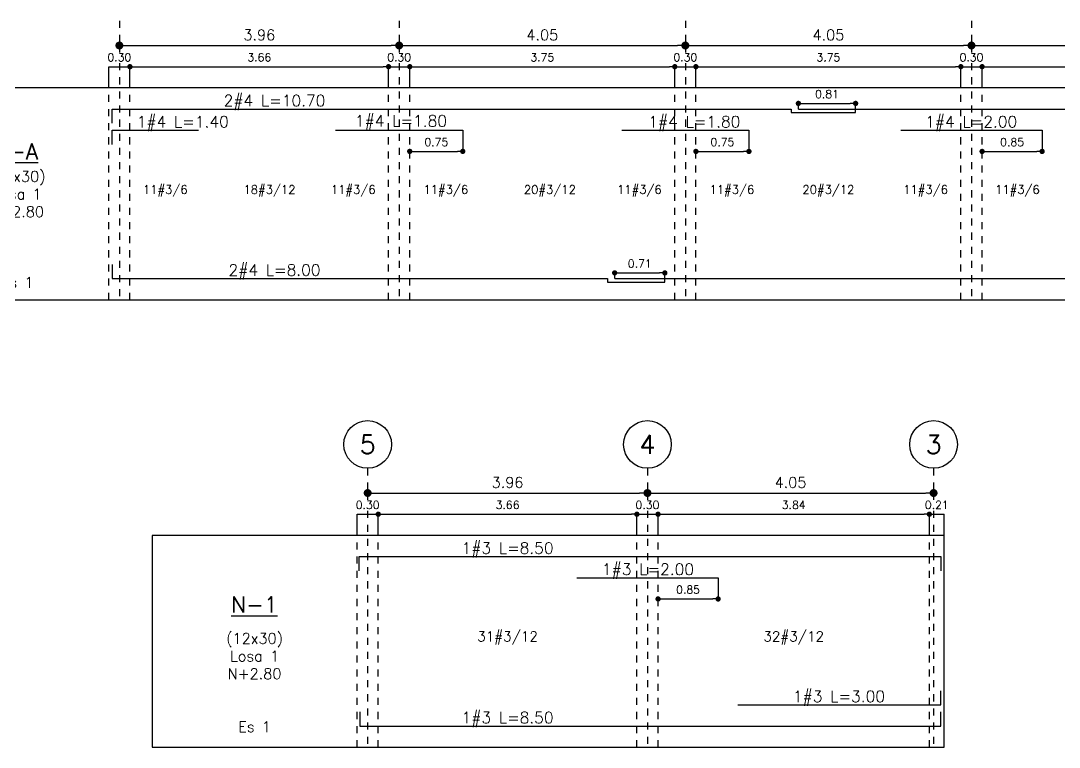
# Model space of a CAD drawing. Header units: millimetres. Extents: x -42 to 124, y -10 to 43.
# Drawn here: x 48.89 to 63.58, y 23.15 to 33.43 of the extents above; entities that cross this region are included whole.
import ezdxf
from ezdxf.enums import TextEntityAlignment as Align

# ---------------------------------------------------------------- set-up
doc = ezdxf.new("R2010")
doc.units = ezdxf.units.MM
doc.header["$LTSCALE"] = 0.01
doc.header["$PDMODE"] = 3
doc.linetypes.add('DASHDOT', pattern=[1, 0.5, -0.25, 0, -0.25])
doc.linetypes.add('DASHED2', pattern=[0.375, 0.25, -0.125])
for name, color, linetype in [('FC_BORDES', 4, 'Continuous'), ('FC_CIRCULO DE EJES', 3, 'Continuous'), ('FC_COTAS', 1, 'Continuous'), ('FC_COTAS @ 75', 1, 'Continuous'), ('FC_COTAS EJES', 1, 'Continuous'), ('FC_COTAS EJES @ 75', 1, 'Continuous'), ('FC_EJES', 1, 'DASHDOT'), ('FC_PROYECCION', 6, 'DASHED2'), ('FC_R-175', 5, 'Continuous'), ('FC_R-175 @ 75', 5, 'Continuous'), ('FC_R-60', 11, 'Continuous'), ('FC_R-80', 11, 'Continuous'), ('FC_R-80 @ 75', 11, 'Continuous'), ('FC_REFUERZO', 5, 'Continuous')]:
    doc.layers.add(name, color=color, linetype=linetype)
doc.styles.add('FC_TEXT', font='romans.shx', dxfattribs={"height": 0.002})
doc.styles.add('FC_TEXT1', font='romans.shx')
doc.styles.get("Standard").update_dxf_attribs({"font": 'romans.shx'})
doc.dimstyles.new('FC_COTAS', dxfattribs={"dimtxt": 0.0015, "dimasz": 0.001, "dimexe": 0, "dimexo": 0, "dimgap": 0.001, "dimtad": 1, "dimtih": 1, "dimtoh": 1, "dimzin": 0, "dimdsep": 46, "dimtxsty": 'FC_TEXT1', "dimblk": 'DOT', "dimcen": 0.09, "dimclrd": 256, "dimclre": 256, "dimclrt": 256, "dimadec": 0, "dimazin": 0, "dimtfac": 1, "dimtix": 1, "dimtmove": 2, "dimatfit": 3, "dimfxl": 1.002, "dimtolj": 1, "dimtzin": 0, "dimlwd": -1, "dimarcsym": 0})
doc.dimstyles.new('FC_COTAS EJES', dxfattribs={"dimtxt": 0.002, "dimasz": 0.0015, "dimexe": 0, "dimexo": 0, "dimgap": 0.001, "dimtad": 1, "dimtih": 1, "dimtoh": 1, "dimzin": 0, "dimdsep": 46, "dimtxsty": 'FC_TEXT1', "dimblk": 'DOT', "dimcen": 0.09, "dimclrd": 256, "dimclre": 256, "dimclrt": 256, "dimadec": 0, "dimazin": 0, "dimtfac": 1, "dimtix": 1, "dimtmove": 2, "dimatfit": 3, "dimfxl": 1.002, "dimtolj": 1, "dimtzin": 0, "dimlwd": -1, "dimarcsym": 0})

# ---------------------------------------------------------------- blocks, each defined once
blk = doc.blocks.new('*D474')
at = {"layer": 'Defpoints', "color": 0, "ltscale": 0.6, "transparency": 16777216}
for p in [(50.132, 32.484), (50.432, 32.484)]:
    blk.add_point(p, dxfattribs=at)
at = {"layer": 'FC_COTAS', "lineweight": -2, "ltscale": 0.6, "transparency": 16777216}
for p, q in [((50.132, 32.484), (50.132, 32.784)), ((50.432, 32.484), (50.432, 32.784))]:
    blk.add_line(p, q, dxfattribs=at)
at = {"layer": 'FC_COTAS', "ltscale": 0.6, "transparency": 16777216}
blk.add_line((50.132, 32.784), (50.432, 32.784), dxfattribs=at)
at = {"layer": 'FC_COTAS', "ltscale": 0.6, "transparency": 16777216, "insert": (50.282, 32.916), "char_height": 0.1125, "attachment_point": 5, "style": 'FC_TEXT1', "bg_fill": 3, "box_fill_scale": 1.1, "bg_fill_color": 256, "bg_fill_true_color": 13158600, "bg_fill_transparency": 0}
blk.add_mtext('\\A1;0.30', dxfattribs=at)
at = {"layer": 'Defpoints', "color": 0, "ltscale": 0.6, "transparency": 16777216}
blk.add_point((50.432, 32.784), dxfattribs=at)
blk = doc.blocks.new('_Dot')
at = {"color": 0, "linetype": 'ByBlock', "lineweight": -2}
blk.add_line((-0.5, 0), (-1, 0), dxfattribs=at)
at = {"color": 0, "linetype": 'ByBlock', "const_width": 0.5}
blk.add_lwpolyline([(-0.25, 0, 1), (0.25, 0, 1)], format="xyb", close=True, dxfattribs=at)
blk = doc.blocks.new('*D475')
at = {"layer": 'Defpoints', "color": 0, "ltscale": 0.6, "transparency": 16777216}
for p in [(54.092, 32.784), (50.432, 32.484), (54.092, 32.484)]:
    blk.add_point(p, dxfattribs=at)
at = {"layer": 'FC_COTAS', "lineweight": -2, "ltscale": 0.6, "transparency": 16777216}
for p, q in [((50.432, 32.484), (50.432, 32.784)), ((54.092, 32.484), (54.092, 32.784))]:
    blk.add_line(p, q, dxfattribs=at)
at = {"layer": 'FC_COTAS', "ltscale": 0.6, "transparency": 16777216}
blk.add_line((50.507, 32.784), (54.017, 32.784), dxfattribs=at)
at = {"layer": 'FC_COTAS', "ltscale": 0.6, "transparency": 16777216, "xscale": 0.075, "yscale": 0.075, "zscale": 0.075, "rotation": 180}
blk.add_blockref('_Dot', (50.432, 32.784), dxfattribs=at)
at = {"layer": 'FC_COTAS', "ltscale": 0.6, "transparency": 16777216, "xscale": 0.075, "yscale": 0.075, "zscale": 0.075}
blk.add_blockref('_Dot', (54.092, 32.784), dxfattribs=at)
at = {"layer": 'FC_COTAS', "ltscale": 0.6, "transparency": 16777216, "insert": (52.262, 32.916), "char_height": 0.1125, "attachment_point": 5, "style": 'FC_TEXT1'}
blk.add_mtext('\\A1;3.66', dxfattribs=at)
blk = doc.blocks.new('*D476')
at = {"layer": 'Defpoints', "color": 0, "ltscale": 0.6, "transparency": 16777216}
for p in [(54.092, 32.484), (54.392, 32.484)]:
    blk.add_point(p, dxfattribs=at)
at = {"layer": 'FC_COTAS', "lineweight": -2, "ltscale": 0.6, "transparency": 16777216}
for p, q in [((54.092, 32.484), (54.092, 32.784)), ((54.392, 32.484), (54.392, 32.784))]:
    blk.add_line(p, q, dxfattribs=at)
at = {"layer": 'FC_COTAS', "ltscale": 0.6, "transparency": 16777216}
blk.add_line((54.092, 32.784), (54.392, 32.784), dxfattribs=at)
at = {"layer": 'FC_COTAS', "ltscale": 0.6, "transparency": 16777216, "insert": (54.242, 32.916), "char_height": 0.1125, "attachment_point": 5, "style": 'FC_TEXT1', "bg_fill": 3, "box_fill_scale": 1.1, "bg_fill_color": 256, "bg_fill_true_color": 13158600, "bg_fill_transparency": 0}
blk.add_mtext('\\A1;0.30', dxfattribs=at)
at = {"layer": 'Defpoints', "color": 0, "ltscale": 0.6, "transparency": 16777216}
blk.add_point((54.392, 32.784), dxfattribs=at)
blk = doc.blocks.new('*D477')
at = {"layer": 'Defpoints', "color": 0, "ltscale": 0.6, "transparency": 16777216}
for p in [(50.282, 33.084), (54.242, 33.084), (54.242, 33.084)]:
    blk.add_point(p, dxfattribs=at)
at = {"layer": 'FC_COTAS EJES', "ltscale": 0.6, "transparency": 16777216}
blk.add_line((50.394, 33.084), (54.129, 33.084), dxfattribs=at)
at = {"layer": 'FC_COTAS EJES', "ltscale": 0.6, "transparency": 16777216, "xscale": 0.1125, "yscale": 0.1125, "zscale": 0.1125, "rotation": 180}
blk.add_blockref('_Dot', (50.282, 33.084), dxfattribs=at)
at = {"layer": 'FC_COTAS EJES', "ltscale": 0.6, "transparency": 16777216, "xscale": 0.1125, "yscale": 0.1125, "zscale": 0.1125}
blk.add_blockref('_Dot', (54.242, 33.084), dxfattribs=at)
at = {"layer": 'FC_COTAS EJES', "ltscale": 0.6, "transparency": 16777216, "insert": (52.262, 33.234), "char_height": 0.15, "attachment_point": 5, "style": 'FC_TEXT1'}
blk.add_mtext('\\A1;3.96', dxfattribs=at)
blk = doc.blocks.new('*D478')
at = {"layer": 'Defpoints', "color": 0, "ltscale": 0.6, "transparency": 16777216}
for p in [(54.242, 33.084), (58.292, 33.084), (58.292, 33.084)]:
    blk.add_point(p, dxfattribs=at)
at = {"layer": 'FC_COTAS', "ltscale": 0.6, "transparency": 16777216}
blk.add_line((54.354, 33.084), (58.179, 33.084), dxfattribs=at)
at = {"layer": 'FC_COTAS', "ltscale": 0.6, "transparency": 16777216, "xscale": 0.1125, "yscale": 0.1125, "zscale": 0.1125, "rotation": 180}
blk.add_blockref('_Dot', (54.242, 33.084), dxfattribs=at)
at = {"layer": 'FC_COTAS', "ltscale": 0.6, "transparency": 16777216, "xscale": 0.1125, "yscale": 0.1125, "zscale": 0.1125}
blk.add_blockref('_Dot', (58.292, 33.084), dxfattribs=at)
at = {"layer": 'FC_COTAS', "ltscale": 0.6, "transparency": 16777216, "insert": (56.267, 33.234), "char_height": 0.15, "attachment_point": 5, "style": 'FC_TEXT1'}
blk.add_mtext('\\A1;4.05', dxfattribs=at)
blk = doc.blocks.new('*D479')
at = {"layer": 'Defpoints', "color": 0, "ltscale": 0.6, "transparency": 16777216}
for p in [(58.292, 33.084), (62.342, 33.084), (62.342, 33.084)]:
    blk.add_point(p, dxfattribs=at)
at = {"layer": 'FC_COTAS', "ltscale": 0.6, "transparency": 16777216}
blk.add_line((58.404, 33.084), (62.229, 33.084), dxfattribs=at)
at = {"layer": 'FC_COTAS', "ltscale": 0.6, "transparency": 16777216, "xscale": 0.1125, "yscale": 0.1125, "zscale": 0.1125, "rotation": 180}
blk.add_blockref('_Dot', (58.292, 33.084), dxfattribs=at)
at = {"layer": 'FC_COTAS', "ltscale": 0.6, "transparency": 16777216, "xscale": 0.1125, "yscale": 0.1125, "zscale": 0.1125}
blk.add_blockref('_Dot', (62.342, 33.084), dxfattribs=at)
at = {"layer": 'FC_COTAS', "ltscale": 0.6, "transparency": 16777216, "insert": (60.317, 33.234), "char_height": 0.15, "attachment_point": 5, "style": 'FC_TEXT1'}
blk.add_mtext('\\A1;4.05', dxfattribs=at)
blk = doc.blocks.new('*D480')
at = {"layer": 'Defpoints', "color": 0, "ltscale": 0.6, "transparency": 16777216}
for p in [(62.342, 33.084), (66.812, 33.084), (66.812, 33.084)]:
    blk.add_point(p, dxfattribs=at)
at = {"layer": 'FC_COTAS', "ltscale": 0.6, "transparency": 16777216}
blk.add_line((62.454, 33.084), (66.699, 33.084), dxfattribs=at)
at = {"layer": 'FC_COTAS', "ltscale": 0.6, "transparency": 16777216, "xscale": 0.1125, "yscale": 0.1125, "zscale": 0.1125, "rotation": 180}
blk.add_blockref('_Dot', (62.342, 33.084), dxfattribs=at)
at = {"layer": 'FC_COTAS', "ltscale": 0.6, "transparency": 16777216, "xscale": 0.1125, "yscale": 0.1125, "zscale": 0.1125}
blk.add_blockref('_Dot', (66.812, 33.084), dxfattribs=at)
at = {"layer": 'FC_COTAS', "ltscale": 0.6, "transparency": 16777216, "insert": (64.577, 33.234), "char_height": 0.15, "attachment_point": 5, "style": 'FC_TEXT1'}
blk.add_mtext('\\A1;4.47', dxfattribs=at)
blk = doc.blocks.new('*D481')
at = {"layer": 'Defpoints', "color": 0, "ltscale": 0.6, "transparency": 16777216}
for p in [(58.142, 32.784), (54.392, 32.484), (58.142, 32.484)]:
    blk.add_point(p, dxfattribs=at)
at = {"layer": 'FC_COTAS', "lineweight": -2, "ltscale": 0.6, "transparency": 16777216}
for p, q in [((54.392, 32.484), (54.392, 32.784)), ((58.142, 32.484), (58.142, 32.784))]:
    blk.add_line(p, q, dxfattribs=at)
at = {"layer": 'FC_COTAS', "ltscale": 0.6, "transparency": 16777216}
blk.add_line((54.467, 32.784), (58.067, 32.784), dxfattribs=at)
at = {"layer": 'FC_COTAS', "ltscale": 0.6, "transparency": 16777216, "xscale": 0.075, "yscale": 0.075, "zscale": 0.075, "rotation": 180}
blk.add_blockref('_Dot', (54.392, 32.784), dxfattribs=at)
at = {"layer": 'FC_COTAS', "ltscale": 0.6, "transparency": 16777216, "xscale": 0.075, "yscale": 0.075, "zscale": 0.075}
blk.add_blockref('_Dot', (58.142, 32.784), dxfattribs=at)
at = {"layer": 'FC_COTAS', "ltscale": 0.6, "transparency": 16777216, "insert": (56.267, 32.916), "char_height": 0.1125, "attachment_point": 5, "style": 'FC_TEXT1'}
blk.add_mtext('\\A1;3.75', dxfattribs=at)
blk = doc.blocks.new('*D482')
at = {"layer": 'Defpoints', "color": 0, "ltscale": 0.6, "transparency": 16777216}
for p in [(58.142, 32.484), (58.442, 32.484)]:
    blk.add_point(p, dxfattribs=at)
at = {"layer": 'FC_COTAS', "lineweight": -2, "ltscale": 0.6, "transparency": 16777216}
for p, q in [((58.142, 32.484), (58.142, 32.784)), ((58.442, 32.484), (58.442, 32.784))]:
    blk.add_line(p, q, dxfattribs=at)
at = {"layer": 'FC_COTAS', "ltscale": 0.6, "transparency": 16777216}
blk.add_line((58.142, 32.784), (58.442, 32.784), dxfattribs=at)
at = {"layer": 'FC_COTAS', "ltscale": 0.6, "transparency": 16777216, "insert": (58.292, 32.916), "char_height": 0.1125, "attachment_point": 5, "style": 'FC_TEXT1', "bg_fill": 3, "box_fill_scale": 1.1, "bg_fill_color": 256, "bg_fill_true_color": 13158600, "bg_fill_transparency": 0}
blk.add_mtext('\\A1;0.30', dxfattribs=at)
at = {"layer": 'Defpoints', "color": 0, "ltscale": 0.6, "transparency": 16777216}
blk.add_point((58.442, 32.784), dxfattribs=at)
blk = doc.blocks.new('*D483')
at = {"layer": 'Defpoints', "color": 0, "ltscale": 0.6, "transparency": 16777216}
for p in [(62.192, 32.784), (58.442, 32.484), (62.192, 32.484)]:
    blk.add_point(p, dxfattribs=at)
at = {"layer": 'FC_COTAS', "lineweight": -2, "ltscale": 0.6, "transparency": 16777216}
for p, q in [((58.442, 32.484), (58.442, 32.784)), ((62.192, 32.484), (62.192, 32.784))]:
    blk.add_line(p, q, dxfattribs=at)
at = {"layer": 'FC_COTAS', "ltscale": 0.6, "transparency": 16777216}
blk.add_line((58.517, 32.784), (62.117, 32.784), dxfattribs=at)
at = {"layer": 'FC_COTAS', "ltscale": 0.6, "transparency": 16777216, "xscale": 0.075, "yscale": 0.075, "zscale": 0.075, "rotation": 180}
blk.add_blockref('_Dot', (58.442, 32.784), dxfattribs=at)
at = {"layer": 'FC_COTAS', "ltscale": 0.6, "transparency": 16777216, "xscale": 0.075, "yscale": 0.075, "zscale": 0.075}
blk.add_blockref('_Dot', (62.192, 32.784), dxfattribs=at)
at = {"layer": 'FC_COTAS', "ltscale": 0.6, "transparency": 16777216, "insert": (60.317, 32.916), "char_height": 0.1125, "attachment_point": 5, "style": 'FC_TEXT1'}
blk.add_mtext('\\A1;3.75', dxfattribs=at)
blk = doc.blocks.new('*D484')
at = {"layer": 'Defpoints', "color": 0, "ltscale": 0.6, "transparency": 16777216}
for p in [(62.192, 32.484), (62.492, 32.484)]:
    blk.add_point(p, dxfattribs=at)
at = {"layer": 'FC_COTAS', "lineweight": -2, "ltscale": 0.6, "transparency": 16777216}
for p, q in [((62.192, 32.484), (62.192, 32.784)), ((62.492, 32.484), (62.492, 32.784))]:
    blk.add_line(p, q, dxfattribs=at)
at = {"layer": 'FC_COTAS', "ltscale": 0.6, "transparency": 16777216}
blk.add_line((62.192, 32.784), (62.492, 32.784), dxfattribs=at)
at = {"layer": 'FC_COTAS', "ltscale": 0.6, "transparency": 16777216, "insert": (62.342, 32.916), "char_height": 0.1125, "attachment_point": 5, "style": 'FC_TEXT1', "bg_fill": 3, "box_fill_scale": 1.1, "bg_fill_color": 256, "bg_fill_true_color": 13158600, "bg_fill_transparency": 0}
blk.add_mtext('\\A1;0.30', dxfattribs=at)
at = {"layer": 'Defpoints', "color": 0, "ltscale": 0.6, "transparency": 16777216}
blk.add_point((62.492, 32.784), dxfattribs=at)
blk = doc.blocks.new('*D485')
at = {"layer": 'Defpoints', "color": 0, "ltscale": 0.6, "transparency": 16777216}
for p in [(66.662, 32.784), (62.492, 32.484), (66.662, 32.484)]:
    blk.add_point(p, dxfattribs=at)
at = {"layer": 'FC_COTAS', "lineweight": -2, "ltscale": 0.6, "transparency": 16777216}
for p, q in [((62.492, 32.484), (62.492, 32.784)), ((66.662, 32.484), (66.662, 32.784))]:
    blk.add_line(p, q, dxfattribs=at)
at = {"layer": 'FC_COTAS', "ltscale": 0.6, "transparency": 16777216}
blk.add_line((62.567, 32.784), (66.587, 32.784), dxfattribs=at)
at = {"layer": 'FC_COTAS', "ltscale": 0.6, "transparency": 16777216, "xscale": 0.075, "yscale": 0.075, "zscale": 0.075, "rotation": 180}
blk.add_blockref('_Dot', (62.492, 32.784), dxfattribs=at)
at = {"layer": 'FC_COTAS', "ltscale": 0.6, "transparency": 16777216, "xscale": 0.075, "yscale": 0.075, "zscale": 0.075}
blk.add_blockref('_Dot', (66.662, 32.784), dxfattribs=at)
at = {"layer": 'FC_COTAS', "ltscale": 0.6, "transparency": 16777216, "insert": (64.577, 32.916), "char_height": 0.1125, "attachment_point": 5, "style": 'FC_TEXT1'}
blk.add_mtext('\\A1;4.17', dxfattribs=at)
blk = doc.blocks.new('FC_B_Eje')
at = {"layer": 'FC_CIRCULO DE EJES', "ltscale": 1.5}
blk.add_circle((0, 0), 0.0045, dxfattribs=at)
at = {"ltscale": 1.5, "style": 'FC_TEXT1'}
blk.add_attdef('EJE', text='', height=0.0035, dxfattribs=at).set_placement((0, 0), align=Align.MIDDLE_CENTER)
blk = doc.blocks.new('*D501')
at = {"layer": 'Defpoints', "color": 0, "ltscale": 0.6, "transparency": 16777216}
for p in [(53.646, 26.147), (53.946, 26.147)]:
    blk.add_point(p, dxfattribs=at)
at = {"layer": 'FC_COTAS', "lineweight": -2, "ltscale": 0.6, "transparency": 16777216}
for p, q in [((53.646, 26.147), (53.646, 26.447)), ((53.946, 26.147), (53.946, 26.447))]:
    blk.add_line(p, q, dxfattribs=at)
at = {"layer": 'FC_COTAS', "ltscale": 0.6, "transparency": 16777216}
blk.add_line((53.646, 26.447), (53.946, 26.447), dxfattribs=at)
at = {"layer": 'FC_COTAS', "ltscale": 0.6, "transparency": 16777216, "insert": (53.796, 26.579), "char_height": 0.1125, "attachment_point": 5, "style": 'FC_TEXT1', "bg_fill": 3, "box_fill_scale": 1.1, "bg_fill_color": 256, "bg_fill_true_color": 13158600, "bg_fill_transparency": 0}
blk.add_mtext('\\A1;0.30', dxfattribs=at)
at = {"layer": 'Defpoints', "color": 0, "ltscale": 0.6, "transparency": 16777216}
blk.add_point((53.946, 26.447), dxfattribs=at)
blk = doc.blocks.new('*D502')
at = {"layer": 'Defpoints', "color": 0, "ltscale": 0.6, "transparency": 16777216}
for p in [(57.606, 26.447), (53.946, 26.147), (57.606, 26.147)]:
    blk.add_point(p, dxfattribs=at)
at = {"layer": 'FC_COTAS', "lineweight": -2, "ltscale": 0.6, "transparency": 16777216}
for p, q in [((53.946, 26.147), (53.946, 26.447)), ((57.606, 26.147), (57.606, 26.447))]:
    blk.add_line(p, q, dxfattribs=at)
at = {"layer": 'FC_COTAS', "ltscale": 0.6, "transparency": 16777216}
blk.add_line((54.021, 26.447), (57.531, 26.447), dxfattribs=at)
at = {"layer": 'FC_COTAS', "ltscale": 0.6, "transparency": 16777216, "xscale": 0.075, "yscale": 0.075, "zscale": 0.075, "rotation": 180}
blk.add_blockref('_Dot', (53.946, 26.447), dxfattribs=at)
at = {"layer": 'FC_COTAS', "ltscale": 0.6, "transparency": 16777216, "xscale": 0.075, "yscale": 0.075, "zscale": 0.075}
blk.add_blockref('_Dot', (57.606, 26.447), dxfattribs=at)
at = {"layer": 'FC_COTAS', "ltscale": 0.6, "transparency": 16777216, "insert": (55.776, 26.579), "char_height": 0.1125, "attachment_point": 5, "style": 'FC_TEXT1'}
blk.add_mtext('\\A1;3.66', dxfattribs=at)
blk = doc.blocks.new('*D503')
at = {"layer": 'Defpoints', "color": 0, "ltscale": 0.6, "transparency": 16777216}
for p in [(57.606, 26.147), (57.906, 26.147)]:
    blk.add_point(p, dxfattribs=at)
at = {"layer": 'FC_COTAS', "lineweight": -2, "ltscale": 0.6, "transparency": 16777216}
for p, q in [((57.606, 26.147), (57.606, 26.447)), ((57.906, 26.147), (57.906, 26.447))]:
    blk.add_line(p, q, dxfattribs=at)
at = {"layer": 'FC_COTAS', "ltscale": 0.6, "transparency": 16777216}
blk.add_line((57.606, 26.447), (57.906, 26.447), dxfattribs=at)
at = {"layer": 'FC_COTAS', "ltscale": 0.6, "transparency": 16777216, "insert": (57.756, 26.579), "char_height": 0.1125, "attachment_point": 5, "style": 'FC_TEXT1', "bg_fill": 3, "box_fill_scale": 1.1, "bg_fill_color": 256, "bg_fill_true_color": 13158600, "bg_fill_transparency": 0}
blk.add_mtext('\\A1;0.30', dxfattribs=at)
at = {"layer": 'Defpoints', "color": 0, "ltscale": 0.6, "transparency": 16777216}
blk.add_point((57.906, 26.447), dxfattribs=at)
blk = doc.blocks.new('*D504')
at = {"layer": 'Defpoints', "color": 0, "ltscale": 0.6, "transparency": 16777216}
for p in [(53.796, 26.747), (57.756, 26.747), (57.756, 26.747)]:
    blk.add_point(p, dxfattribs=at)
at = {"layer": 'FC_COTAS EJES', "ltscale": 0.6, "transparency": 16777216}
blk.add_line((53.908, 26.747), (57.643, 26.747), dxfattribs=at)
at = {"layer": 'FC_COTAS EJES', "ltscale": 0.6, "transparency": 16777216, "xscale": 0.1125, "yscale": 0.1125, "zscale": 0.1125, "rotation": 180}
blk.add_blockref('_Dot', (53.796, 26.747), dxfattribs=at)
at = {"layer": 'FC_COTAS EJES', "ltscale": 0.6, "transparency": 16777216, "xscale": 0.1125, "yscale": 0.1125, "zscale": 0.1125}
blk.add_blockref('_Dot', (57.756, 26.747), dxfattribs=at)
at = {"layer": 'FC_COTAS EJES', "ltscale": 0.6, "transparency": 16777216, "insert": (55.776, 26.897), "char_height": 0.15, "attachment_point": 5, "style": 'FC_TEXT1'}
blk.add_mtext('\\A1;3.96', dxfattribs=at)
blk = doc.blocks.new('*D505')
at = {"layer": 'Defpoints', "color": 0, "ltscale": 0.6, "transparency": 16777216}
for p in [(57.756, 26.747), (61.806, 26.747), (61.806, 26.747)]:
    blk.add_point(p, dxfattribs=at)
at = {"layer": 'FC_COTAS', "ltscale": 0.6, "transparency": 16777216}
blk.add_line((57.868, 26.747), (61.693, 26.747), dxfattribs=at)
at = {"layer": 'FC_COTAS', "ltscale": 0.6, "transparency": 16777216, "xscale": 0.1125, "yscale": 0.1125, "zscale": 0.1125, "rotation": 180}
blk.add_blockref('_Dot', (57.756, 26.747), dxfattribs=at)
at = {"layer": 'FC_COTAS', "ltscale": 0.6, "transparency": 16777216, "xscale": 0.1125, "yscale": 0.1125, "zscale": 0.1125}
blk.add_blockref('_Dot', (61.806, 26.747), dxfattribs=at)
at = {"layer": 'FC_COTAS', "ltscale": 0.6, "transparency": 16777216, "insert": (59.781, 26.897), "char_height": 0.15, "attachment_point": 5, "style": 'FC_TEXT1'}
blk.add_mtext('\\A1;4.05', dxfattribs=at)
blk = doc.blocks.new('*D506')
at = {"layer": 'Defpoints', "color": 0, "ltscale": 0.6, "transparency": 16777216}
for p in [(61.746, 26.447), (57.906, 26.147), (61.746, 26.147)]:
    blk.add_point(p, dxfattribs=at)
at = {"layer": 'FC_COTAS', "lineweight": -2, "ltscale": 0.6, "transparency": 16777216}
for p, q in [((57.906, 26.147), (57.906, 26.447)), ((61.746, 26.147), (61.746, 26.447))]:
    blk.add_line(p, q, dxfattribs=at)
at = {"layer": 'FC_COTAS', "ltscale": 0.6, "transparency": 16777216}
blk.add_line((57.981, 26.447), (61.671, 26.447), dxfattribs=at)
at = {"layer": 'FC_COTAS', "ltscale": 0.6, "transparency": 16777216, "xscale": 0.075, "yscale": 0.075, "zscale": 0.075, "rotation": 180}
blk.add_blockref('_Dot', (57.906, 26.447), dxfattribs=at)
at = {"layer": 'FC_COTAS', "ltscale": 0.6, "transparency": 16777216, "xscale": 0.075, "yscale": 0.075, "zscale": 0.075}
blk.add_blockref('_Dot', (61.746, 26.447), dxfattribs=at)
at = {"layer": 'FC_COTAS', "ltscale": 0.6, "transparency": 16777216, "insert": (59.826, 26.579), "char_height": 0.1125, "attachment_point": 5, "style": 'FC_TEXT1'}
blk.add_mtext('\\A1;3.84', dxfattribs=at)
blk = doc.blocks.new('*D507')
at = {"layer": 'Defpoints', "color": 0, "ltscale": 0.6, "transparency": 16777216}
for p in [(61.746, 26.147), (61.956, 26.147)]:
    blk.add_point(p, dxfattribs=at)
at = {"layer": 'FC_COTAS', "lineweight": -2, "ltscale": 0.6, "transparency": 16777216}
for p, q in [((61.746, 26.147), (61.746, 26.447)), ((61.956, 26.147), (61.956, 26.447))]:
    blk.add_line(p, q, dxfattribs=at)
at = {"layer": 'FC_COTAS', "ltscale": 0.6, "transparency": 16777216}
blk.add_line((61.746, 26.447), (61.956, 26.447), dxfattribs=at)
at = {"layer": 'FC_COTAS', "ltscale": 0.6, "transparency": 16777216, "insert": (61.851, 26.579), "char_height": 0.1125, "attachment_point": 5, "style": 'FC_TEXT1', "bg_fill": 3, "box_fill_scale": 1.1, "bg_fill_color": 256, "bg_fill_true_color": 13158600, "bg_fill_transparency": 0}
blk.add_mtext('\\A1;0.21', dxfattribs=at)
at = {"layer": 'Defpoints', "color": 0, "ltscale": 0.6, "transparency": 16777216}
blk.add_point((61.956, 26.447), dxfattribs=at)
blk = doc.blocks.new('*D436')
at = {"layer": 'Defpoints', "color": 0, "ltscale": 0.6, "transparency": 16777216}
for p in [(58.002, 29.864), (57.292, 29.784), (58.002, 29.734)]:
    blk.add_point(p, dxfattribs=at)
at = {"layer": 'FC_COTAS EJES', "lineweight": -2, "ltscale": 0.6, "transparency": 16777216}
for p, q in [((57.292, 29.784), (57.292, 29.864)), ((58.002, 29.734), (58.002, 29.864))]:
    blk.add_line(p, q, dxfattribs=at)
at = {"layer": 'FC_COTAS EJES', "ltscale": 0.6, "transparency": 16777216}
blk.add_line((57.367, 29.864), (57.927, 29.864), dxfattribs=at)
at = {"layer": 'FC_COTAS EJES', "ltscale": 0.6, "transparency": 16777216, "xscale": 0.075, "yscale": 0.075, "zscale": 0.075, "rotation": 180}
blk.add_blockref('_Dot', (57.292, 29.864), dxfattribs=at)
at = {"layer": 'FC_COTAS EJES', "ltscale": 0.6, "transparency": 16777216, "xscale": 0.075, "yscale": 0.075, "zscale": 0.075}
blk.add_blockref('_Dot', (58.002, 29.864), dxfattribs=at)
at = {"layer": 'FC_COTAS EJES', "ltscale": 0.6, "transparency": 16777216, "insert": (57.647, 29.996), "char_height": 0.1125, "attachment_point": 5, "style": 'FC_TEXT1'}
blk.add_mtext('\\A1;0.71', dxfattribs=at)
blk = doc.blocks.new('*D437')
at = {"layer": 'Defpoints', "color": 0, "ltscale": 0.6, "transparency": 16777216}
for p in [(60.702, 32.264), (59.892, 32.184), (60.702, 32.134)]:
    blk.add_point(p, dxfattribs=at)
at = {"layer": 'FC_COTAS EJES', "lineweight": -2, "ltscale": 0.6, "transparency": 16777216}
for p, q in [((59.892, 32.184), (59.892, 32.264)), ((60.702, 32.134), (60.702, 32.264))]:
    blk.add_line(p, q, dxfattribs=at)
at = {"layer": 'FC_COTAS EJES', "ltscale": 0.6, "transparency": 16777216}
blk.add_line((59.967, 32.264), (60.627, 32.264), dxfattribs=at)
at = {"layer": 'FC_COTAS EJES', "ltscale": 0.6, "transparency": 16777216, "xscale": 0.075, "yscale": 0.075, "zscale": 0.075, "rotation": 180}
blk.add_blockref('_Dot', (59.892, 32.264), dxfattribs=at)
at = {"layer": 'FC_COTAS EJES', "ltscale": 0.6, "transparency": 16777216, "xscale": 0.075, "yscale": 0.075, "zscale": 0.075}
blk.add_blockref('_Dot', (60.702, 32.264), dxfattribs=at)
at = {"layer": 'FC_COTAS EJES', "ltscale": 0.6, "transparency": 16777216, "insert": (60.297, 32.396), "char_height": 0.1125, "attachment_point": 5, "style": 'FC_TEXT1'}
blk.add_mtext('\\A1;0.81', dxfattribs=at)
blk = doc.blocks.new('*D439')
at = {"layer": 'Defpoints', "color": 0, "ltscale": 0.6, "transparency": 16777216}
for p in [(63.342, 31.884), (62.492, 31.584), (63.342, 31.584)]:
    blk.add_point(p, dxfattribs=at)
at = {"layer": 'FC_COTAS', "lineweight": -2, "ltscale": 0.6, "transparency": 16777216}
blk.add_line((63.342, 31.884), (63.342, 31.584), dxfattribs=at)
at = {"layer": 'FC_COTAS', "ltscale": 0.6, "transparency": 16777216}
blk.add_line((62.567, 31.584), (63.267, 31.584), dxfattribs=at)
at = {"layer": 'FC_COTAS', "ltscale": 0.6, "transparency": 16777216, "xscale": 0.075, "yscale": 0.075, "zscale": 0.075, "rotation": 180}
blk.add_blockref('_Dot', (62.492, 31.584), dxfattribs=at)
at = {"layer": 'FC_COTAS', "ltscale": 0.6, "transparency": 16777216, "xscale": 0.075, "yscale": 0.075, "zscale": 0.075}
blk.add_blockref('_Dot', (63.342, 31.584), dxfattribs=at)
at = {"layer": 'FC_COTAS', "ltscale": 0.6, "transparency": 16777216, "insert": (62.917, 31.716), "char_height": 0.1125, "attachment_point": 5, "style": 'FC_TEXT1'}
blk.add_mtext('\\A1;0.85', dxfattribs=at)
blk = doc.blocks.new('*D440')
at = {"layer": 'Defpoints', "color": 0, "ltscale": 0.6, "transparency": 16777216}
for p in [(59.192, 31.884), (58.442, 31.584), (59.192, 31.584)]:
    blk.add_point(p, dxfattribs=at)
at = {"layer": 'FC_COTAS', "lineweight": -2, "ltscale": 0.6, "transparency": 16777216}
blk.add_line((59.192, 31.884), (59.192, 31.584), dxfattribs=at)
at = {"layer": 'FC_COTAS', "ltscale": 0.6, "transparency": 16777216}
blk.add_line((58.517, 31.584), (59.117, 31.584), dxfattribs=at)
at = {"layer": 'FC_COTAS', "ltscale": 0.6, "transparency": 16777216, "xscale": 0.075, "yscale": 0.075, "zscale": 0.075, "rotation": 180}
blk.add_blockref('_Dot', (58.442, 31.584), dxfattribs=at)
at = {"layer": 'FC_COTAS', "ltscale": 0.6, "transparency": 16777216, "xscale": 0.075, "yscale": 0.075, "zscale": 0.075}
blk.add_blockref('_Dot', (59.192, 31.584), dxfattribs=at)
at = {"layer": 'FC_COTAS', "ltscale": 0.6, "transparency": 16777216, "insert": (58.817, 31.716), "char_height": 0.1125, "attachment_point": 5, "style": 'FC_TEXT1'}
blk.add_mtext('\\A1;0.75', dxfattribs=at)
blk = doc.blocks.new('*D441')
at = {"layer": 'Defpoints', "color": 0, "ltscale": 0.6, "transparency": 16777216}
for p in [(55.142, 31.884), (54.391, 31.585), (55.142, 31.585)]:
    blk.add_point(p, dxfattribs=at)
at = {"layer": 'FC_COTAS', "lineweight": -2, "ltscale": 0.6, "transparency": 16777216}
blk.add_line((55.142, 31.884), (55.142, 31.585), dxfattribs=at)
at = {"layer": 'FC_COTAS', "ltscale": 0.6, "transparency": 16777216}
blk.add_line((54.466, 31.585), (55.067, 31.585), dxfattribs=at)
at = {"layer": 'FC_COTAS', "ltscale": 0.6, "transparency": 16777216, "xscale": 0.075, "yscale": 0.075, "zscale": 0.075, "rotation": 180}
blk.add_blockref('_Dot', (54.391, 31.585), dxfattribs=at)
at = {"layer": 'FC_COTAS', "ltscale": 0.6, "transparency": 16777216, "xscale": 0.075, "yscale": 0.075, "zscale": 0.075}
blk.add_blockref('_Dot', (55.142, 31.585), dxfattribs=at)
at = {"layer": 'FC_COTAS', "ltscale": 0.6, "transparency": 16777216, "insert": (54.767, 31.716), "char_height": 0.1125, "attachment_point": 5, "style": 'FC_TEXT1'}
blk.add_mtext('\\A1;0.75', dxfattribs=at)
blk = doc.blocks.new('*D443')
at = {"layer": 'Defpoints', "color": 0, "ltscale": 0.6, "transparency": 16777216}
for p in [(58.756, 25.547), (57.906, 25.247), (58.756, 25.247)]:
    blk.add_point(p, dxfattribs=at)
at = {"layer": 'FC_COTAS', "lineweight": -2, "ltscale": 0.6, "transparency": 16777216}
blk.add_line((58.756, 25.547), (58.756, 25.247), dxfattribs=at)
at = {"layer": 'FC_COTAS', "ltscale": 0.6, "transparency": 16777216}
blk.add_line((57.981, 25.247), (58.681, 25.247), dxfattribs=at)
at = {"layer": 'FC_COTAS', "ltscale": 0.6, "transparency": 16777216, "xscale": 0.075, "yscale": 0.075, "zscale": 0.075, "rotation": 180}
blk.add_blockref('_Dot', (57.906, 25.247), dxfattribs=at)
at = {"layer": 'FC_COTAS', "ltscale": 0.6, "transparency": 16777216, "xscale": 0.075, "yscale": 0.075, "zscale": 0.075}
blk.add_blockref('_Dot', (58.756, 25.247), dxfattribs=at)
at = {"layer": 'FC_COTAS', "ltscale": 0.6, "transparency": 16777216, "insert": (58.331, 25.379), "char_height": 0.1125, "attachment_point": 5, "style": 'FC_TEXT1'}
blk.add_mtext('\\A1;0.85', dxfattribs=at)

msp = doc.modelspace()

# ---------------------------------------------------------------- linework, layer by layer
at = {"layer": 'FC_BORDES'}
for points in [[(47.532, 29.484), (66.962, 29.484), (66.962, 32.484), (47.532, 32.484)], [(50.746, 23.147), (61.956, 23.147), (61.956, 26.147), (50.746, 26.147)]]:
    msp.add_lwpolyline(points, close=True, dxfattribs=at)
at = {"layer": 'FC_EJES', "ltscale": 0.6}
for p, q in [((50.282, 33.434), (50.282, 29.484)), ((54.242, 33.434), (54.242, 29.484)), ((58.292, 33.434), (58.292, 29.484)), ((62.342, 33.434), (62.342, 29.484)), ((53.796, 27.097), (53.796, 23.147)), ((57.756, 27.097), (57.756, 23.147)), ((61.806, 27.097), (61.806, 23.147))]:
    msp.add_line(p, q, dxfattribs=at)
at = {"layer": 'FC_PROYECCION', "ltscale": 0.6}
for p, q in [((50.132, 29.484), (50.132, 32.484)), ((50.432, 29.484), (50.432, 32.484)), ((54.092, 29.484), (54.092, 32.484)), ((54.392, 29.484), (54.392, 32.484)), ((58.142, 29.484), (58.142, 32.484)), ((58.442, 29.484), (58.442, 32.484)), ((62.192, 29.484), (62.192, 32.484)), ((62.492, 29.484), (62.492, 32.484))]:
    msp.add_line(p, q, dxfattribs=at)
at = {"layer": 'FC_PROYECCION'}
for p, q in [((53.646, 23.147), (53.646, 26.147)), ((53.946, 23.147), (53.946, 26.147)), ((57.606, 23.147), (57.606, 26.147)), ((57.906, 23.147), (57.906, 26.147)), ((61.746, 23.147), (61.746, 26.147))]:
    msp.add_line(p, q, dxfattribs=at)
at = {"layer": 'FC_REFUERZO'}
for p, q in [((53.342, 31.884), (55.142, 31.884)), ((57.392, 31.884), (59.192, 31.884)), ((61.342, 31.884), (63.342, 31.884)), ((56.756, 25.547), (58.756, 25.547))]:
    msp.add_line(p, q, dxfattribs=at)
for points in [[(50.182, 31.984), (50.182, 32.184), (59.792, 32.184), (59.792, 32.134), (60.702, 32.134)], [(59.892, 32.184), (66.912, 32.184), (66.912, 31.984)], [(50.182, 31.684), (50.182, 31.884), (51.402, 31.884)], [(50.182, 29.984), (50.182, 29.784), (57.192, 29.784), (57.192, 29.734), (58.002, 29.734)], [(57.292, 29.784), (66.912, 29.784), (66.912, 29.984)], [(53.678, 25.647), (53.678, 25.847), (61.906, 25.847), (61.906, 25.647)], [(59.036, 23.747), (61.906, 23.747), (61.906, 23.947)], [(53.685, 23.647), (53.685, 23.447), (61.906, 23.447), (61.906, 23.647)]]:
    msp.add_lwpolyline(points, dxfattribs=at)

# ---------------------------------------------------------------- block references
at = {"layer": 'FC_R-175'}
ref = msp.add_blockref('FC_B_Eje', (53.796, 27.435), dxfattribs=dict(at, xscale=75, yscale=75, zscale=75))
ref.add_attrib('EJE', '5', dxfattribs={"layer": '0', "color": 0, "ltscale": 1.5, "height": 0.263, "style": 'FC_TEXT1'}).set_placement((53.796, 27.435), align=Align.MIDDLE_CENTER)
ref = msp.add_blockref('FC_B_Eje', (57.756, 27.435), dxfattribs=dict(at, xscale=75, yscale=75, zscale=75))
ref.add_attrib('EJE', '4', dxfattribs={"layer": '0', "color": 0, "ltscale": 1.5, "height": 0.263, "style": 'FC_TEXT1'}).set_placement((57.756, 27.435), align=Align.MIDDLE_CENTER)
ref = msp.add_blockref('FC_B_Eje', (61.806, 27.435), dxfattribs=dict(at, xscale=75, yscale=75, zscale=75))
ref.add_attrib('EJE', '3', dxfattribs={"layer": '0', "color": 0, "ltscale": 1.5, "height": 0.263, "style": 'FC_TEXT1'}).set_placement((61.806, 27.435), align=Align.MIDDLE_CENTER)

# ---------------------------------------------------------------- texts
at = {"layer": 'FC_R-175 @ 75', "char_height": 0.225, "width": 1.05225, "attachment_point": 5, "style": 'FC_TEXT'}
for s, insert in [('{\\LV-A}', (48.832, 31.584)), ('{\\LN-1}', (52.193, 25.167))]:
    msp.add_mtext(s, dxfattribs=dict(at, insert=insert))
at = {"layer": 'FC_R-60'}
for s, height, p in [('11#3/6', 0.12, (50.932, 30.984)), ('18#3/12', 0.12, (52.407, 30.984)), ('11#3/6', 0.12, (53.592, 30.984)), ('11#3/6', 0.12, (54.902, 30.984)), ('20#3/12', 0.12, (56.375, 30.984)), ('11#3/6', 0.12, (57.642, 30.984)), ('11#3/6', 0.12, (58.952, 30.984)), ('20#3/12', 0.12, (60.317, 30.984)), ('11#3/6', 0.12, (61.692, 30.984)), ('11#3/6', 0.12, (62.992, 30.984)), ('31#3/12', 0.14, (55.776, 24.647)), ('32#3/12', 0.14, (59.826, 24.647))]:
    msp.add_text(s, height=height, dxfattribs=at).set_placement(p, align=Align.CENTER)
at = {"layer": 'FC_R-80'}
for s, p in [('2#4 L=10.70', (52.478, 32.224)), ('1#4 L=1.40', (51.179, 31.924)), ('1#4 L=1.80', (54.267, 31.936)), ('1#4 L=1.80', (58.419, 31.924)), ('1#4 L=2.00', (62.337, 31.924)), ('2#4 L=8.00', (52.478, 29.824)), ('1#3 L=8.50', (55.776, 25.887)), ('1#3 L=2.00', (57.763, 25.587)), ('1#3 L=3.00', (60.466, 23.787)), ('1#3 L=8.50', (55.776, 23.487))]:
    msp.add_text(s, height=0.16, dxfattribs=at).set_placement(p, align=Align.CENTER)
at = {"layer": 'FC_R-80 @ 75', "char_height": 0.15, "width": 1.88721, "attachment_point": 5, "style": 'FC_TEXT'}
for s, insert in [('(30x30)\\PLosa 1  \\PN+2.80\\P\\P\\P\\PEs 1', (48.835, 30.48)), ('(12x30)\\PLosa 1  \\PN+2.80\\P\\P\\PEs 1', (52.196, 24.063))]:
    msp.add_mtext(s, dxfattribs=dict(at, insert=insert))

# ---------------------------------------------------------------- dimensions: what is measured, and where the dimension line sits
at = {"layer": 'FC_COTAS @ 75', "ltscale": 0.6}
for base, p1, p2, dimstyle, picture, middle in [((62.342, 33.084), (58.292, 33.084), (62.342, 33.084), 'FC_COTAS EJES', '*D479', (60.317, 33.234)), ((66.812, 33.084), (62.342, 33.084), (66.812, 33.084), 'FC_COTAS EJES', '*D480', (64.577, 33.234)), ((55.142, 31.585), (54.391, 31.585), (55.142, 31.884), 'FC_COTAS', '*D441', (54.767, 31.716)), ((59.192, 31.584), (58.442, 31.584), (59.192, 31.884), 'FC_COTAS', '*D440', (58.817, 31.716)), ((63.342, 31.584), (62.492, 31.584), (63.342, 31.884), 'FC_COTAS', '*D439', (62.917, 31.716)), ((58.756, 25.247), (57.906, 25.247), (58.756, 25.547), 'FC_COTAS', '*D443', (58.331, 25.379))]:
    dim = msp.add_linear_dim(base=base, p1=p1, p2=p2, dimstyle=dimstyle, override={"dimscale": 75, "dimtix": 1, "dimtofl": 1, "dimtmove": 2, "dimatfit": 3}, dxfattribs=at)
    dim.commit()
    dim.dimension.update_dxf_attribs({"geometry": picture, "text_midpoint": middle})
at = {"layer": 'FC_COTAS EJES @ 75', "ltscale": 0.6}
for base, p1, p2, picture, middle in [((60.702, 32.264), (59.892, 32.184), (60.702, 32.134), '*D437', (60.297, 32.396)), ((58.002, 29.864), (57.292, 29.784), (58.002, 29.734), '*D436', (57.647, 29.996))]:
    dim = msp.add_linear_dim(base=base, p1=p1, p2=p2, dimstyle='FC_COTAS', override={"dimscale": 75, "dimtix": 1, "dimtofl": 1, "dimtmove": 2, "dimatfit": 3}, dxfattribs=at)
    dim.commit()
    dim.dimension.update_dxf_attribs({"geometry": picture, "text_midpoint": middle})

# ---------------------------------------------------------------- next in the draw order: dimensions: what is measured, and where the dimension line sits
at = {"layer": 'FC_COTAS @ 75', "ltscale": 0.6}
for base, p1, p2, picture, middle in [((50.432, 32.784), (50.132, 32.484), (50.432, 32.484), '*D474', (50.282, 32.916)), ((53.946, 26.447), (53.646, 26.147), (53.946, 26.147), '*D501', (53.796, 26.579))]:
    dim = msp.add_linear_dim(base=base, p1=p1, p2=p2, dimstyle='FC_COTAS', override={"dimscale": 75, "dimtix": 1, "dimtofl": 1, "dimtmove": 2, "dimatfit": 3, "dimtfill": 1}, dxfattribs=at)
    dim.commit()
    dim.dimension.update_dxf_attribs({"geometry": picture, "text_midpoint": middle})

# ---------------------------------------------------------------- next in the draw order: dimensions: what is measured, and where the dimension line sits
for base, p1, p2, picture, middle in [((54.092, 32.784), (50.432, 32.484), (54.092, 32.484), '*D475', (52.262, 32.916)), ((57.606, 26.447), (53.946, 26.147), (57.606, 26.147), '*D502', (55.776, 26.579))]:
    dim = msp.add_linear_dim(base=base, p1=p1, p2=p2, dimstyle='FC_COTAS', override={"dimscale": 75, "dimtix": 1, "dimtofl": 1, "dimtmove": 2, "dimatfit": 3}, dxfattribs=at)
    dim.commit()
    dim.dimension.update_dxf_attribs({"geometry": picture, "text_midpoint": middle})

# ---------------------------------------------------------------- next in the draw order: dimensions: what is measured, and where the dimension line sits
for base, p1, p2, picture, middle in [((54.392, 32.784), (54.092, 32.484), (54.392, 32.484), '*D476', (54.242, 32.916)), ((57.906, 26.447), (57.606, 26.147), (57.906, 26.147), '*D503', (57.756, 26.579))]:
    dim = msp.add_linear_dim(base=base, p1=p1, p2=p2, dimstyle='FC_COTAS', override={"dimscale": 75, "dimtix": 1, "dimtofl": 1, "dimtmove": 2, "dimatfit": 3, "dimtfill": 1}, dxfattribs=at)
    dim.commit()
    dim.dimension.update_dxf_attribs({"geometry": picture, "text_midpoint": middle})

# ---------------------------------------------------------------- next in the draw order: dimensions: what is measured, and where the dimension line sits
for base, p1, p2, dimstyle, picture, middle in [((58.292, 33.084), (54.242, 33.084), (58.292, 33.084), 'FC_COTAS EJES', '*D478', (56.267, 33.234)), ((58.142, 32.784), (54.392, 32.484), (58.142, 32.484), 'FC_COTAS', '*D481', (56.267, 32.916)), ((61.806, 26.747), (57.756, 26.747), (61.806, 26.747), 'FC_COTAS EJES', '*D505', (59.781, 26.897)), ((61.746, 26.447), (57.906, 26.147), (61.746, 26.147), 'FC_COTAS', '*D506', (59.826, 26.579))]:
    dim = msp.add_linear_dim(base=base, p1=p1, p2=p2, dimstyle=dimstyle, override={"dimscale": 75, "dimtix": 1, "dimtofl": 1, "dimtmove": 2, "dimatfit": 3}, dxfattribs=at)
    dim.commit()
    dim.dimension.update_dxf_attribs({"geometry": picture, "text_midpoint": middle})
at = {"layer": 'FC_COTAS EJES @ 75', "ltscale": 0.6}
for base, p1, p2, picture, middle in [((54.242, 33.084), (50.282, 33.084), (54.242, 33.084), '*D477', (52.262, 33.234)), ((57.756, 26.747), (53.796, 26.747), (57.756, 26.747), '*D504', (55.776, 26.897))]:
    dim = msp.add_linear_dim(base=base, p1=p1, p2=p2, dimstyle='FC_COTAS EJES', override={"dimscale": 75, "dimtix": 1, "dimtofl": 1, "dimtmove": 2, "dimatfit": 3}, dxfattribs=at)
    dim.commit()
    dim.dimension.update_dxf_attribs({"geometry": picture, "text_midpoint": middle})

# ---------------------------------------------------------------- next in the draw order: dimensions: what is measured, and where the dimension line sits
at = {"layer": 'FC_COTAS @ 75', "ltscale": 0.6}
for base, p1, p2, picture, middle in [((58.442, 32.784), (58.142, 32.484), (58.442, 32.484), '*D482', (58.292, 32.916)), ((61.956, 26.447), (61.746, 26.147), (61.956, 26.147), '*D507', (61.851, 26.579))]:
    dim = msp.add_linear_dim(base=base, p1=p1, p2=p2, dimstyle='FC_COTAS', override={"dimscale": 75, "dimtix": 1, "dimtofl": 1, "dimtmove": 2, "dimatfit": 3, "dimtfill": 1}, dxfattribs=at)
    dim.commit()
    dim.dimension.update_dxf_attribs({"geometry": picture, "text_midpoint": middle})

# ---------------------------------------------------------------- next in the draw order: dimensions: what is measured, and where the dimension line sits
dim = msp.add_linear_dim(base=(62.192, 32.784), p1=(58.442, 32.484), p2=(62.192, 32.484), dimstyle='FC_COTAS', override={"dimscale": 75, "dimtix": 1, "dimtofl": 1, "dimtmove": 2, "dimatfit": 3}, dxfattribs=at)
dim.commit()
dim.dimension.update_dxf_attribs({"geometry": '*D483', "text_midpoint": (60.317, 32.916)})

# ---------------------------------------------------------------- next in the draw order: dimensions: what is measured, and where the dimension line sits
dim = msp.add_linear_dim(base=(62.492, 32.784), p1=(62.192, 32.484), p2=(62.492, 32.484), dimstyle='FC_COTAS', override={"dimscale": 75, "dimtix": 1, "dimtofl": 1, "dimtmove": 2, "dimatfit": 3, "dimtfill": 1}, dxfattribs=at)
dim.commit()
dim.dimension.update_dxf_attribs({"geometry": '*D484', "text_midpoint": (62.342, 32.916)})

# ---------------------------------------------------------------- next in the draw order: dimensions: what is measured, and where the dimension line sits
dim = msp.add_linear_dim(base=(66.662, 32.784), p1=(62.492, 32.484), p2=(66.662, 32.484), dimstyle='FC_COTAS', override={"dimscale": 75, "dimtix": 1, "dimtofl": 1, "dimtmove": 2, "dimatfit": 3}, dxfattribs=at)
dim.commit()
dim.dimension.update_dxf_attribs({"geometry": '*D485', "text_midpoint": (64.577, 32.916)})

doc.saveas('drawing.dxf')
